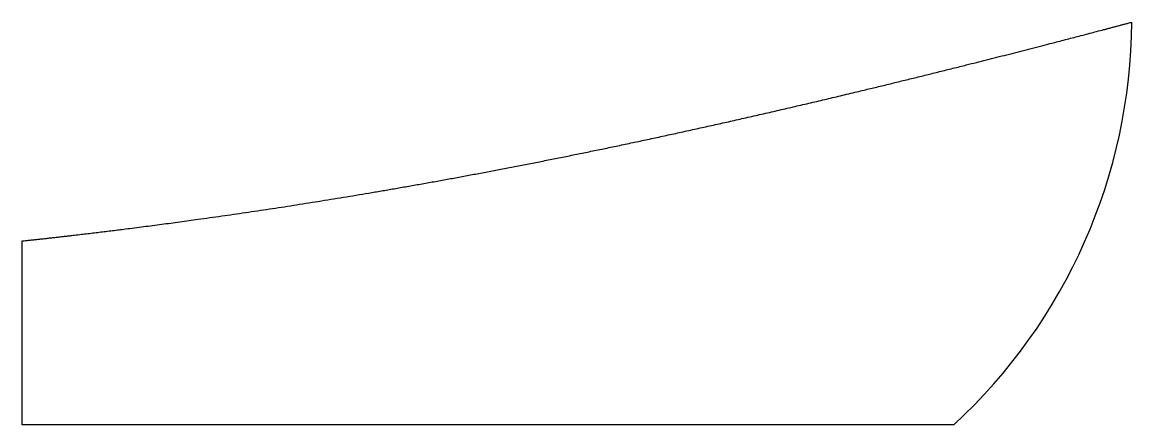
# Model space of a CAD drawing. Header units: millimetres. Extents: x 2.9 to 10, y -14.08 to -11.5.
import ezdxf

# ---------------------------------------------------------------- set-up
doc = ezdxf.new("R2010")
doc.units = ezdxf.units.MM
doc.layers.get('0').update_dxf_attribs({"linetype": 'CONTINUOUS'})

msp = doc.modelspace()

# ---------------------------------------------------------------- linework, layer by layer
for p, q in [((2.9, -14.0762), (2.9, -12.9)), ((8.8614, -14.0762), (2.9, -14.0762))]:
    msp.add_line(p, q)
msp.add_arc((6.4615, -11.4757), 3.5386, 312.70308, 359.60694)
msp.add_open_spline([(2.9, -12.9), (3.0245, -12.8867), (3.2749, -12.8587), (3.6554, -12.8128), (4.1721, -12.7436), (4.835, -12.6429), (5.5163, -12.5269), (6.2172, -12.3945), (6.9382, -12.2453), (7.6781, -12.0803), (8.4354, -11.9009), (9.0539, -11.7467), (9.5244, -11.6255), (9.841, -11.5422), (10, -11.5)], degree=5)

doc.saveas('drawing.dxf')
